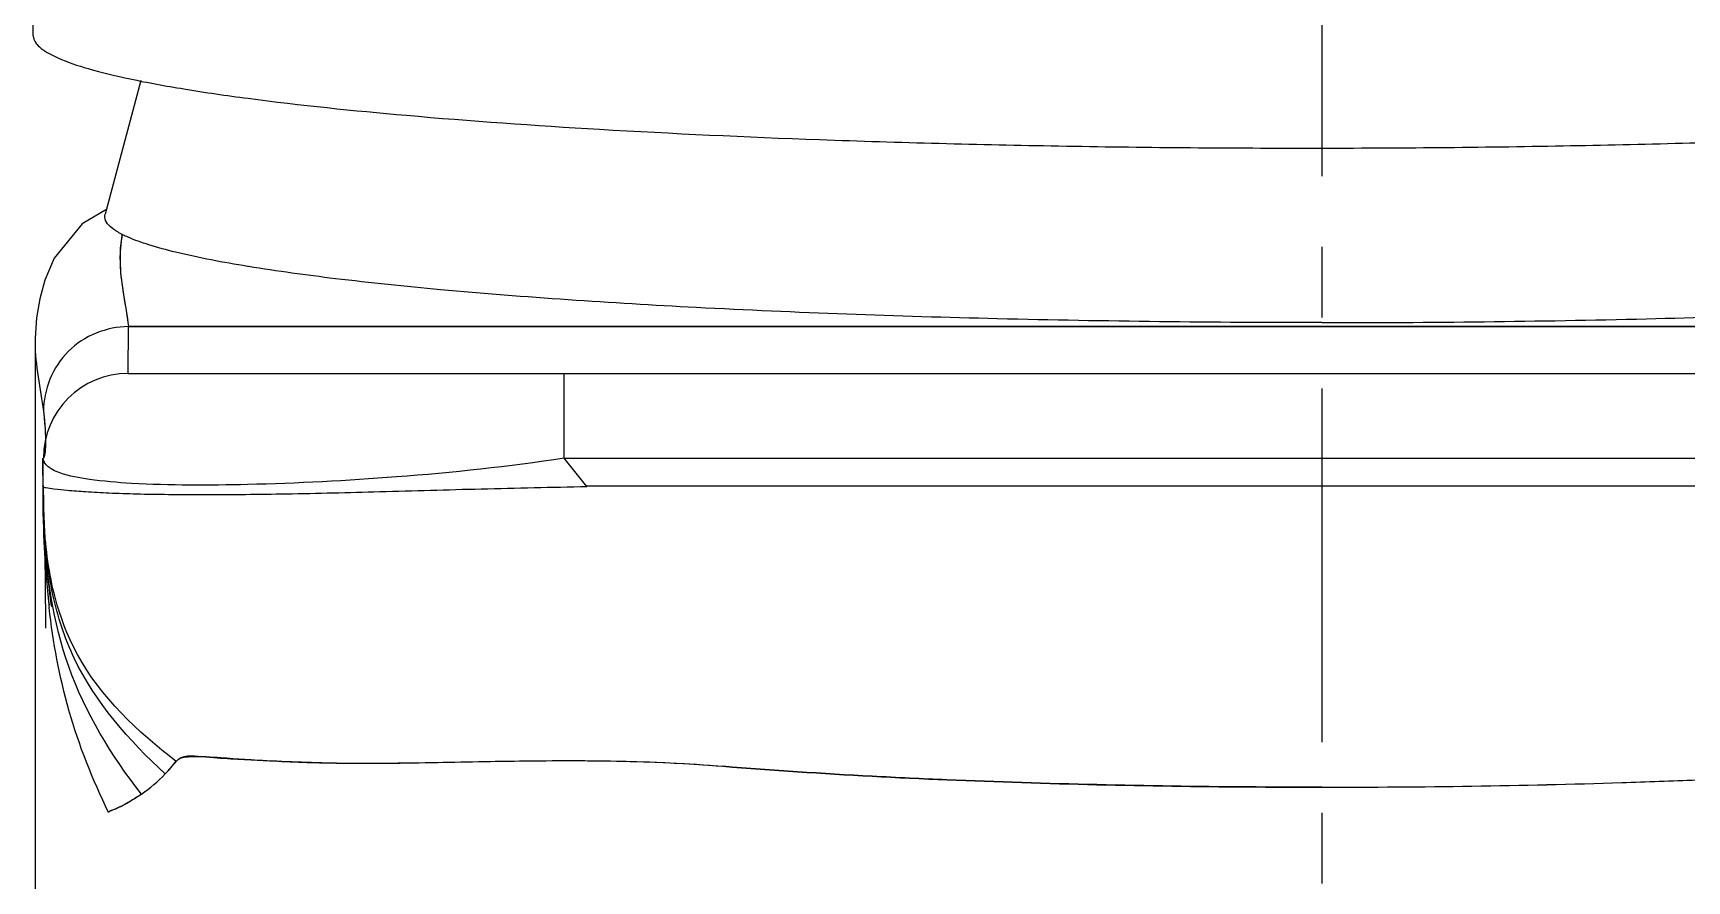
# Model space of a CAD drawing. Extents: x 22506 to 23100, y -2855 to -2435.
# Drawn here: x 22895.01 to 22924.23, y -2587.94 to -2572.96 of the extents above; entities that cross this region are included whole.
import ezdxf

# ---------------------------------------------------------------- set-up
doc = ezdxf.new("R2010")
doc.units = 0
doc.header["$LTSCALE"] = 5
doc.header["$MEASUREMENT"] = 0
doc.linetypes.add('CENTER', pattern=[2, 1.25, -0.25, 0.25, -0.25])
for name, color, linetype in [('00_COMPONENTS', 7, 'CONTINUOUS'), ('08_ALL_FEATURES', 7, 'CONTINUOUS'), ('CL', 1, 'CENTER')]:
    doc.layers.add(name, color=color, linetype=linetype)

msp = doc.modelspace()

# ---------------------------------------------------------------- linework, layer by layer
at = {"layer": '00_COMPONENTS', "color": 7, "linetype": 'Continuous'}
for p, q in [((22895.015, -2573.012), (22895.012, -2568.103)), ((22896.918, -2573.8), (22896.284, -2576.158)), ((22898.817, -2577.085), (22898.797, -2577.082))]:
    msp.add_line(p, q, dxfattribs=at)
for points, knots in [([(22895.015, -2573.012), (22895.015, -2573.086), (22895.106, -2573.204), (22895.27, -2573.312), (22895.555, -2573.453), (22896.046, -2573.613), (22896.79, -2573.791), (22897.733, -2573.962), (22899.357, -2574.196), (22901.806, -2574.446), (22905.173, -2574.682), (22909.015, -2574.859), (22913.182, -2574.967), (22916.053, -2574.992), (22917.516, -2574.992)], [0, 0, 0, 0, 0.009743, 0.017046, 0.026347, 0.05129, 0.084887, 0.127071, 0.177464, 0.300954, 0.451053, 0.621965, 0.807322, 1, 1, 1, 1]), ([(22917.516, -2574.992), (22918.979, -2574.992), (22921.85, -2574.967), (22926.018, -2574.859), (22929.859, -2574.682), (22933.227, -2574.446), (22935.675, -2574.196), (22937.299, -2573.962), (22938.242, -2573.791), (22938.987, -2573.613), (22939.477, -2573.453), (22939.762, -2573.312), (22939.926, -2573.204), (22940.017, -2573.086), (22940.017, -2573.012)], [0, 0, 0, 0, 0.192678, 0.378035, 0.548947, 0.699046, 0.822536, 0.872929, 0.915113, 0.94871, 0.973653, 0.982954, 0.990257, 1, 1, 1, 1]), ([(22896.375, -2576.38), (22896.341, -2576.349), (22896.283, -2576.284), (22896.274, -2576.194), (22896.284, -2576.158)], [0, 0, 0, 0, 0.554776, 1, 1, 1, 1]), ([(22896.691, -2576.567), (22896.628, -2576.54), (22896.517, -2576.486), (22896.415, -2576.416), (22896.375, -2576.38)], [0, 0, 0, 0, 0.562806, 1, 1, 1, 1]), ([(22898.797, -2577.082), (22898.372, -2577.012), (22897.785, -2576.904), (22897.086, -2576.716), (22896.809, -2576.619), (22896.691, -2576.567)], [0, 0, 0, 0, 0.59571, 0.821985, 1, 1, 1, 1]), ([(22917.778, -2578.076), (22915.866, -2578.076), (22912.18, -2578.034), (22906.988, -2577.847), (22903.09, -2577.591), (22900.455, -2577.321), (22899.327, -2577.168), (22898.817, -2577.085)], [0, 0, 0, 0, 0.301804, 0.58192, 0.820274, 0.918356, 1, 1, 1, 1]), ([(22917.778, -2578.076), (22919.689, -2578.076), (22923.375, -2578.034), (22928.568, -2577.847), (22932.466, -2577.591), (22935.1, -2577.321), (22936.229, -2577.168), (22936.739, -2577.085)], [0, 0, 0, 0, 0.301804, 0.58192, 0.820274, 0.918356, 1, 1, 1, 1])]:
    msp.add_open_spline(points, degree=3, knots=knots, dxfattribs=at)
at = {"layer": '08_ALL_FEATURES', "color": 7, "linetype": 'Continuous'}
for p, q in [((22896.306, -2576.076), (22895.878, -2576.333)), ((22896.694, -2578.972), (22896.695, -2578.147)), ((22896.695, -2578.147), (22938.861, -2578.147)), ((22938.861, -2578.147), (22896.695, -2578.147)), ((22895.047, -2578.421), (22895.053, -2653.481)), ((22896.693, -2578.972), (22938.863, -2578.972)), ((22904.395, -2580.472), (22904.395, -2578.972)), ((22895.181, -2580.473), (22895.182, -2581.087)), ((22895.192, -2580.97), (22895.192, -2580.472)), ((22895.195, -2580.472), (22895.195, -2580.472)), ((22904.395, -2580.472), (22931.161, -2580.472)), ((22904.796, -2580.97), (22904.395, -2580.472)), ((22895.182, -2581.087), (22895.183, -2581.282)), ((22895.191, -2580.962), (22895.202, -2581.596)), ((22895.206, -2581.562), (22895.192, -2580.974)), ((22895.197, -2581.405), (22895.201, -2581.544)), ((22895.201, -2581.544), (22895.211, -2581.825)), ((22895.198, -2581.831), (22895.203, -2581.948)), ((22895.203, -2581.948), (22895.208, -2582.055)), ((22895.221, -2582.262), (22895.227, -2582.622)), ((22895.227, -2582.622), (22895.231, -2583.473)), ((22895.26, -2582.751), (22895.273, -2582.877)), ((22895.273, -2582.877), (22895.285, -2582.994)), ((22895.285, -2582.994), (22895.293, -2583.064)), ((22895.231, -2583.421), (22895.231, -2583.473))]:
    msp.add_line(p, q, dxfattribs=at)
at = {"layer": '08_ALL_FEATURES', "color": 6, "linetype": 'Continuous'}
for p, q in [((22895.197, -2581.352), (22895.193, -2581.172)), ((22895.197, -2581.352), (22895.211, -2581.776)), ((22895.204, -2581.612), (22895.2, -2581.512)), ((22895.248, -2582.622), (22895.267, -2582.814))]:
    msp.add_line(p, q, dxfattribs=at)
at = {"layer": '08_ALL_FEATURES', "color": 7, "linetype": 'Continuous'}
for points in [[(22895.878, -2576.333), (22895.386, -2576.937), (22895.22, -2577.328), (22895.129, -2577.654), (22895.071, -2577.993), (22895.048, -2578.348), (22895.047, -2578.425)], [(22895.195, -2580.472), (22895.194, -2580.473), (22895.194, -2580.472), (22895.193, -2580.472)], [(22895.181, -2580.961), (22895.183, -2580.967), (22895.187, -2580.964), (22895.191, -2580.963)], [(22895.192, -2580.962), (22895.192, -2580.961), (22895.192, -2580.961), (22895.192, -2580.961)], [(22895.183, -2581.282), (22895.186, -2581.439), (22895.189, -2581.578)], [(22895.189, -2581.578), (22895.193, -2581.707), (22895.198, -2581.831)], [(22895.211, -2581.825), (22895.22, -2581.975), (22895.228, -2582.101)], [(22895.208, -2582.055), (22895.214, -2582.152), (22895.219, -2582.242), (22895.225, -2582.325), (22895.231, -2582.404), (22895.236, -2582.477)], [(22895.228, -2582.101), (22895.236, -2582.214), (22895.245, -2582.319), (22895.254, -2582.419), (22895.263, -2582.514), (22895.273, -2582.607), (22895.283, -2582.696), (22895.293, -2582.784), (22895.304, -2582.869), (22895.314, -2582.941), (22895.322, -2582.999), (22895.328, -2583.044), (22895.336, -2583.097)], [(22895.236, -2582.477), (22895.242, -2582.549), (22895.248, -2582.618), (22895.26, -2582.751)]]:
    msp.add_lwpolyline(points, dxfattribs=at)
at = {"layer": '08_ALL_FEATURES', "color": 6, "linetype": 'Continuous'}
for points in [[(22895.231, -2580.187), (22895.231, -2580.205), (22895.231, -2580.215), (22895.231, -2580.216), (22895.231, -2580.21), (22895.233, -2580.197), (22895.235, -2580.175)], [(22895.191, -2580.962), (22895.202, -2581.609), (22895.217, -2581.865)]]:
    msp.add_lwpolyline(points, dxfattribs=at)
at = {"layer": '08_ALL_FEATURES', "color": 7, "linetype": 'Continuous'}
for centre, radius, start, end in [((22896.693, -2580.472), 1.5, 90.0018, 179.997), ((22911.817, -2580.991), 16.625, 180.3322, 181.9731), ((22908.702, -2581.615), 13.49, 185.7158, 186.1775), ((22908.429, -2581.644), 13.217, 186.1785, 186.3719), ((22895.188, -2583.954), 3.008, 305.3019, 315.8076), ((22895.195, -2583.962), 2.998, 305.2858, 315.8279), ((22895.208, -2583.974), 2.979, 315.8125, 321.5153), ((22895.215, -2583.98), 2.971, 315.8044, 321.5234)]:
    msp.add_arc(centre, radius, start, end, dxfattribs=at)
for points, knots in [([(22896.586, -2576.518), (22896.564, -2576.625), (22896.504, -2577.173), (22896.643, -2577.713), (22896.695, -2578.147)], [0.0632144, 0.0632144, 0.0632144, 0.0632144, 0.2508334, 1, 1, 1, 1]), ([(22896.584, -2576.517), (22896.581, -2576.537), (22896.552, -2576.72), (22896.535, -2577.073), (22896.608, -2577.597), (22896.674, -2577.959), (22896.695, -2578.147)], [0.92966076, 0.92966076, 0.92966076, 0.92966076, 0.93223582, 0.95287715, 0.97544488, 1, 1, 1, 1]), ([(22896.695, -2578.147), (22896.312, -2578.147), (22895.516, -2578.465), (22895.195, -2579.261), (22895.195, -2579.642)], [0, 0, 0, 0, 0.500665, 1, 1, 1, 1]), ([(22895.049, -2578.425), (22895.042, -2578.629), (22895.1, -2579.037), (22895.17, -2579.439), (22895.195, -2579.642)], [0, 0, 0, 0, 0.498066, 1, 1, 1, 1]), ([(22895.195, -2579.642), (22895.203, -2579.713), (22895.216, -2579.843), (22895.228, -2580.021), (22895.232, -2580.165), (22895.23, -2580.277), (22895.225, -2580.361), (22895.215, -2580.418), (22895.208, -2580.455), (22895.198, -2580.468), (22895.194, -2580.472)], [0, 0, 0, 0, 0.255031, 0.468113, 0.639143, 0.771693, 0.870053, 0.939003, 0.982063, 1, 1, 1, 1]), ([(22895.195, -2579.642), (22895.2, -2579.689), (22895.217, -2579.847), (22895.228, -2580.006), (22895.23, -2580.118)], [0, 0, 0, 0, 0.295573, 1, 1, 1, 1]), ([(22895.484, -2580.73), (22895.441, -2580.715), (22895.322, -2580.67), (22895.192, -2580.56), (22895.192, -2580.472)], [0, 0, 0, 0, 0.339958, 1, 1, 1, 1]), ([(22904.395, -2580.472), (22903.412, -2580.622), (22901.549, -2580.819), (22898.997, -2580.951), (22897.183, -2580.957), (22896.076, -2580.867), (22895.652, -2580.789), (22895.484, -2580.73)], [0, 0, 0, 0, 0.33319, 0.62737, 0.856678, 0.940289, 1, 1, 1, 1]), ([(22895.197, -2581.092), (22895.196, -2581.082), (22895.195, -2581.064), (22895.194, -2581.04), (22895.193, -2581.016), (22895.192, -2580.997), (22895.186, -2580.944), (22895.18, -2580.972), (22895.186, -2580.961), (22895.197, -2580.964), (22895.193, -2580.963), (22895.191, -2580.962), (22895.191, -2580.961), (22895.192, -2580.961)], [0, 0, 0, 0, 0.182993, 0.342284, 0.481523, 0.597333, 0.835936, 0.874948, 0.934747, 0.966517, 0.976975, 0.993134, 1, 1, 1, 1]), ([(22895.192, -2580.97), (22895.192, -2580.975), (22895.212, -2580.985), (22895.27, -2580.999), (22895.414, -2581.018), (22895.645, -2581.04), (22895.97, -2581.065), (22896.378, -2581.087), (22896.866, -2581.103), (22897.428, -2581.112), (22898.31, -2581.116), (22899.553, -2581.104), (22901.183, -2581.061), (22902.953, -2581.01), (22904.173, -2580.984), (22904.796, -2580.97)], [0, 0, 0, 0, 0.001642, 0.005506, 0.020438, 0.045, 0.078907, 0.12162, 0.172595, 0.231275, 0.297084, 0.447665, 0.619152, 0.805706, 1, 1, 1, 1]), ([(22904.789, -2580.962), (22908.965, -2580.961), (22913.141, -2580.961), (22917.317, -2580.961), (22917.471, -2580.961), (22917.624, -2580.961), (22917.778, -2580.961), (22919.942, -2580.961), (22923.187, -2580.958), (22927.514, -2580.966), (22929.678, -2580.953), (22930.76, -2580.97)], [-1.000524, -1.000524, -1.000524, -1.000524, -0.035482, -0.035482, -0.035482, 0, 0, 0, 0.500004, 0.750002, 1, 1, 1, 1]), ([(22897.345, -2586.051), (22896.708, -2585.463), (22895.839, -2584.482), (22895.308, -2582.845), (22895.224, -2582.009), (22895.205, -2581.569)], [0, 0, 0, 0, 0.509253, 0.740983, 1, 1, 1, 1]), ([(22897.54, -2585.828), (22896.861, -2585.308), (22895.913, -2584.416), (22895.321, -2582.82), (22895.228, -2581.997), (22895.206, -2581.562)], [0, 0, 0, 0, 0.510006, 0.740487, 1, 1, 1, 1]), ([(22896.926, -2586.408), (22896.394, -2585.727), (22895.484, -2584.239), (22895.243, -2582.518), (22895.207, -2581.682)], [0, 0, 0, 0, 0.508016, 1, 1, 1, 1]), ([(22896.346, -2586.73), (22896.061, -2586.151), (22895.595, -2584.969), (22895.363, -2583.723), (22895.295, -2583.111)], [0, 0, 0, 0, 0.511974, 1, 1, 1, 1]), ([(22897.54, -2585.828), (22897.633, -2585.705), (22898.224, -2585.771), (22899.087, -2585.81), (22900.516, -2585.877), (22902.331, -2585.844), (22904.611, -2585.795), (22906.288, -2585.84), (22907.195, -2585.915)], [0, 0, 0, 0, 0.047916, 0.149929, 0.293863, 0.479777, 0.717538, 1, 1, 1, 1]), ([(22897.54, -2585.828), (22897.593, -2585.758), (22897.902, -2585.728), (22898.424, -2585.769), (22899.296, -2585.83), (22900.458, -2585.868), (22901.902, -2585.854), (22903.555, -2585.816), (22905.344, -2585.809), (22906.573, -2585.863), (22907.195, -2585.915)], [0, 0, 0, 0, 0.027161, 0.083021, 0.17178, 0.293485, 0.445242, 0.618938, 0.806245, 1, 1, 1, 1]), ([(22907.195, -2585.915), (22908.953, -2586.058), (22912.481, -2586.236), (22916.011, -2586.285), (22917.778, -2586.285)], [0, 0, 0, 0, 0.499669, 1, 1, 1, 1]), ([(22917.778, -2586.285), (22916.894, -2586.285), (22915.127, -2586.272), (22912.919, -2586.222), (22911.155, -2586.157), (22909.393, -2586.073), (22908.074, -2585.986), (22907.195, -2585.915)], [0, 0, 0, 0, 0.250303, 0.500447, 0.625463, 0.750426, 1, 1, 1, 1]), ([(22917.778, -2586.285), (22919.544, -2586.285), (22923.075, -2586.236), (22926.602, -2586.058), (22928.36, -2585.915)], [0, 0, 0, 0, 0.500331, 1, 1, 1, 1]), ([(22917.778, -2586.285), (22918.662, -2586.285), (22920.428, -2586.272), (22922.636, -2586.222), (22924.401, -2586.157), (22926.162, -2586.073), (22927.482, -2585.986), (22928.36, -2585.915)], [0, 0, 0, 0, 0.250303, 0.500447, 0.625463, 0.750426, 1, 1, 1, 1]), ([(22896.926, -2586.408), (22896.862, -2586.453), (22896.757, -2586.518), (22896.623, -2586.6), (22896.525, -2586.642), (22896.441, -2586.688), (22896.367, -2586.699), (22896.346, -2586.73)], [0, 0, 0, 0, 0.354147, 0.555587, 0.706537, 0.832913, 1, 1, 1, 1]), ([(22896.926, -2586.408), (22896.9, -2586.426), (22896.806, -2586.49), (22896.689, -2586.558), (22896.574, -2586.624), (22896.51, -2586.649), (22896.453, -2586.678), (22896.41, -2586.693), (22896.373, -2586.706), (22896.354, -2586.718), (22896.346, -2586.73)], [0, 0, 0, 0, 0.139021, 0.516613, 0.610412, 0.733808, 0.825046, 0.900038, 0.939337, 1, 1, 1, 1])]:
    msp.add_open_spline(points, degree=3, knots=knots, dxfattribs=at)
at = {"layer": 'CL'}
msp.add_line((22917.778, -2539.237), (22917.778, -2679.972), dxfattribs=at)

doc.saveas('drawing.dxf')
